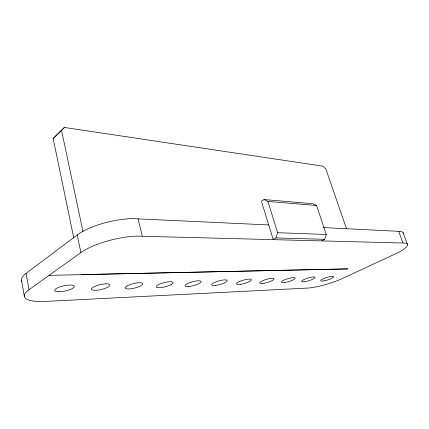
<?xml version="1.0" encoding="UTF-8"?>
<svg xmlns="http://www.w3.org/2000/svg" width="429" height="429" viewBox="0 0 429 429"><rect width="100%" height="100%" fill="white"/><g stroke="black" fill="none" stroke-linecap="round" stroke-linejoin="round"><path stroke-width="0.64" d="M275.97 237.923L277.622 232.695L267.911 201.426L264.114 199.539L261.433 201.185L273.198 239.462L275.97 237.923L324.656 239.318L326.265 234.486L316.554 205.496L312.795 203.732L264.114 199.539M73.783 238.116L53.18 138.519L64.388 127.456L323.219 166.211L325.847 169.021L346.535 228.791M53.18 138.519L64.388 127.456M21.922 281.494A40.101 11.503 -11.8 0 1 26.062 273.375L77.209 234.947A43.066 13.964 -12.8 0 1 132.196 218.608L268.731 224.935M29.006 289.752L80.888 252.568A43.436 13.101 -13.1 0 1 136.374 236.106L405.132 243.066A29.381 5.974 -18.3 0 1 395.029 254.054L344.76 277.402A27.343 5.341 -17.3 0 1 307.395 288.09L45.254 301.431A40.417 10.773 -12.1 0 1 29.006 289.752L26.062 273.375M49.078 275.364L347.946 268.903L85.049 274.506M321.927 240.739L324.656 239.318M81.344 274.673L85.199 274.501M277.622 232.695L326.265 234.486M323.45 227.568L400.793 231.44A29.21 6.403 -18.5 0 1 403.233 233.794M267.911 201.426L316.554 205.496M403.115 232.77L407.416 244.267M398.632 231.183L402.981 242.862M138.041 218.651L142.246 236.036M61.556 130.507L83.012 231.596M77.209 234.947L80.888 252.568M21.563 280.636L24.394 296.664M126.711 286.138L125.997 286.626A9.1 2.317 -13.8 0 0 132.69 288.492L134.062 288.202A9.1 2.317 -13.8 0 0 140.24 286.089L141.13 285.607A9.1 2.317 -13.8 0 0 136.679 282.963L135.312 283.188A9.1 2.317 -13.8 0 0 126.711 286.138M171.284 284.491L170.393 284.958A8.698 2.15 -14.5 0 1 159.54 287.714L158.558 287.72A8.698 2.15 -14.5 0 1 157.604 285.199A8.698 2.15 -14.5 0 1 167.578 281.928L168.795 281.783A8.698 2.15 -14.5 0 1 171.284 284.491M304.011 281.821L303.265 281.874A7.03 1.421 -17.1 0 1 303.952 279.574A7.03 1.421 -17.1 0 1 313.476 276.941L314.098 276.952A7.03 1.421 -17.1 0 1 312.72 279.252A7.03 1.421 -17.1 0 1 304.011 281.821M262.58 283.499L261.738 283.564A7.481 1.625 -16.5 0 1 261.878 281.124A7.481 1.625 -16.5 0 1 272.083 278.319L272.796 278.324A7.481 1.625 -16.5 0 1 271.863 280.759A7.481 1.625 -16.5 0 1 262.58 283.499M105.84 283.842L104.547 283.923A9.561 2.494 -13 0 0 92.846 287.371A9.561 2.494 -13 0 0 94.514 290.315L95.678 290.304A9.561 2.494 -13 0 0 108.51 286.786A9.561 2.494 -13 0 0 105.84 283.842M188.476 286.529A8.344 2 -15.1 0 0 201.121 281.805A8.344 2 -15.1 0 0 189.629 282.668A8.344 2 -15.1 0 0 188.476 286.529M215.825 285.349A8.028 1.866 -15.6 0 0 227.182 280.582A8.028 1.866 -15.6 0 0 215.315 282.143A8.028 1.866 -15.6 0 0 215.825 285.349M240.283 284.363A7.743 1.737 -16.1 0 0 251.432 279.751A7.743 1.737 -16.1 0 0 240.224 281.247A7.743 1.737 -16.1 0 0 240.283 284.363M324.174 280.85A6.832 1.335 -17.3 0 0 333.703 276.7A6.832 1.335 -17.3 0 0 323.654 278.593A6.832 1.335 -17.3 0 0 324.174 280.85M58.961 291.784A10.092 2.687 -12.1 0 0 74.34 286.636A10.092 2.687 -12.1 0 0 60.157 286.808A10.092 2.687 -12.1 0 0 58.961 291.784M284.465 282.572A7.245 1.518 -16.8 0 0 295.216 278.244A7.245 1.518 -16.8 0 0 285.151 279.633A7.245 1.518 -16.8 0 0 284.465 282.572"/></g></svg>
